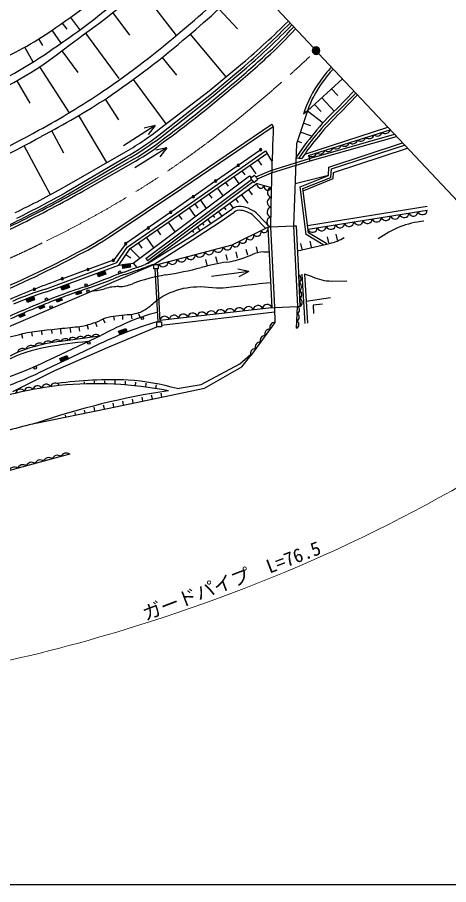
# Model space of a CAD drawing. Units: millimetres, scale not verified. Extents: x 40000 to 680000, y 20000 to 380000.
# Drawn here: x 404967 to 461977, y 205000 to 319568 of the extents above; entities that cross this region are included whole.
import ezdxf
from ezdxf.enums import TextEntityAlignment as Align

# ---------------------------------------------------------------- set-up
doc = ezdxf.new("R2010")
doc.units = ezdxf.units.MM
doc.header["$LTSCALE"] = 1000
doc.header["$PDMODE"] = 32
doc.header["$PDSIZE"] = 500
doc.linetypes.add('CHAIN', pattern=[18.5, 12, -1.5, 3.5, -1.5])
for name, color, linetype, lineweight in [('M-BGD', 7, 'Continuous', 25), ('M-BMK', 2, 'CHAIN', 13), ('M-BMK-SRVR', 3, 'Continuous', 25), ('M-STR-HTXT', 7, 'Continuous', 13), ('M-STR-STR1', 1, 'Continuous', 25), ('M-TTL-BAND', 7, 'Continuous', 25)]:
    doc.layers.add(name, color=color, linetype=linetype, lineweight=lineweight)
doc.layers.add('M-OTRS', color=6, linetype='Continuous')
doc.styles.add('ＭＳ ゴシック', font='')
doc.styles.get('ＭＳ ゴシック').set_extended_font_data('MS Gothic')

msp = doc.modelspace()

# ---------------------------------------------------------------- hatches: boundary and pattern name
at = {"layer": 'M-BGD'}
for points in [[(437281, 302080, 1), (436981, 302080, 0.41421), (437131, 301930, 0.41421)], [(434310, 300014, 1), (434010, 300014, 0.41421), (434160, 299864, 0.41421)], [(431338, 297948, 1), (431038, 297948, 0.41421), (431188, 297798, 0.41421)], [(428366, 295881, 0.41421), (428216, 296031, 0.41421), (428066, 295881, 1)], [(425395, 293815, 1), (425095, 293815, 0.41421), (425245, 293665, 0.41421)], [(422423, 291749, 1), (422123, 291749, 0.41421), (422273, 291599, 0.41421)], [(419451, 289683, 1), (419151, 289683, 0.41421), (419301, 289533, 0.41421)], [(417816, 287481, 0.41421), (417666, 287631, 0.41421), (417516, 287481, 1)], [(418848, 286902), (419838, 287048), (419910, 286553), (418921, 286408)], [(414439, 286258, 1), (414139, 286258, 0.41421), (414289, 286108, 0.41421)], [(415532, 285778), (416470, 286124), (416643, 285655), (415705, 285309)], [(410736, 284008), (411674, 284355), (411847, 283885), (410909, 283539)], [(411063, 285035, 1), (410763, 285035, 0.41421), (410913, 284885, 0.41421)], [(407379, 283654, 1), (407079, 283654, 0.41421), (407229, 283504, 0.41421)], [(412684, 283222), (413344, 283453), (413459, 283122), (412800, 282892)], [(406150, 282380), (407087, 282729), (407255, 282258), (406331, 281913)], [(410104, 282271), (410758, 282520), (410882, 282193), (410230, 281944)], [(407794, 281346), (408441, 281613), (408573, 281288), (407929, 281023)], [(405174, 280240), (405816, 280519), (405954, 280198), (405316, 279920)], [(419475, 278010), (418546, 277640), (418356, 278103), (419295, 278476)], [(411710, 274456), (410805, 274030), (410592, 274482), (411497, 274908)]]:
    msp.add_hatch(color=256, dxfattribs=at).paths.add_polyline_path(points)
at = {"layer": 'M-BMK-SRVR'}
msp.add_hatch(color=256, dxfattribs=at).paths.add_polyline_path([(444945, 315174, 0.41421), (444445, 315674, 0.41421), (443945, 315174, 0.41421), (444445, 314674, 0.41421)])

# ---------------------------------------------------------------- linework, layer by layer
at = {"layer": 'M-BGD'}
for p, q in [((425998, 317182), (421431, 323111)), ((417594, 320180), (419776, 317223)), ((434066, 318032), (431615, 320691)), ((410911, 318810), (411503, 318002)), ((411989, 319564), (413167, 317956)), ((410782, 316165), (409584, 317896)), ((413972, 317458), (418384, 311476)), ((432565, 311707), (427831, 317368)), ((408334, 315852), (407793, 316717)), ((407057, 313664), (405954, 315627)), ((410852, 315147), (412972, 312273)), ((426031, 311911), (424128, 314294)), ((411844, 306976), (407920, 313023)), ((430325, 309844), (434732, 313510)), ((430622, 309456), (435036, 313175)), ((430843, 309184), (435264, 312909)), ((404888, 311170), (406604, 308222)), ((424629, 305491), (420314, 311374)), ((423666, 303988), (430622, 309456)), ((423755, 304824), (430325, 309844)), ((446495, 310138), (447313, 309257)), ((447198, 307498), (449465, 309826)), ((447443, 307248), (449705, 309571)), ((418380, 306008), (416599, 308766)), ((423879, 303711), (430843, 309184)), ((445215, 308951), (446895, 307141)), ((447689, 306998), (449945, 309316)), ((443318, 307236), (442805, 306765)), ((443318, 307236), (445368, 305627)), ((444256, 308060), (445117, 307132)), ((416807, 300376), (413117, 306613)), ((423182, 305266), (418985, 302591)), ((423182, 305266), (421718, 304941)), ((423182, 305266), (422269, 304075)), ((426535, 297246), (438597, 305446)), ((426731, 296956), (438800, 305162)), ((438597, 305446), (438800, 305162)), ((443754, 305242), (442759, 305577)), ((442958, 301509), (453935, 305065)), ((411110, 301635), (409521, 304579)), ((443895, 303890), (442365, 304405)), ((443459, 301323), (454267, 304712)), ((443579, 300936), (454812, 304131)), ((443675, 300600), (455082, 303844)), ((409333, 296141), (405872, 302607)), ((442577, 303007), (441964, 303214)), ((411211, 297160), (419040, 301659)), ((424721, 302318), (420489, 299698)), ((424721, 302318), (423252, 302012)), ((424721, 302318), (423792, 301140)), ((426603, 294137), (437746, 301928)), ((426853, 293815), (437952, 301595)), ((437008, 301994), (434283, 300099)), ((437746, 301928), (438626, 300506)), ((443459, 301323), (443579, 300936)), ((411462, 296500), (419282, 301082)), ((411637, 296197), (419458, 300780)), ((413545, 296956), (420392, 300887)), ((413718, 296652), (420563, 300582)), ((436749, 300752), (437240, 300053)), ((441787, 301011), (442567, 300929)), ((443675, 300600), (443579, 300936)), ((434037, 299928), (431311, 298033)), ((434652, 299282), (435016, 298764)), ((435715, 300027), (436497, 298911)), ((421955, 287715), (435905, 298134)), ((433590, 298537), (434261, 297580)), ((446082, 298662), (441670, 297557)), ((417177, 291011), (426535, 297246)), ((417373, 290721), (426731, 296956)), ((422164, 287435), (436127, 297863)), ((436666, 297633), (422183, 287033)), ((431065, 297862), (428340, 295967)), ((431406, 297006), (432125, 295980)), ((432498, 297772), (432845, 297276)), ((435518, 296792), (436022, 296103)), ((428093, 295796), (425368, 293901)), ((430284, 296220), (430656, 295689)), ((434604, 296124), (435425, 295002)), ((428431, 294921), (428823, 294361)), ((429161, 295433), (429930, 294337)), ((432307, 294443), (432536, 294131)), ((433052, 294988), (433509, 294364)), ((433828, 295556), (434159, 295104)), ((443338, 292076), (459153, 294636)), ((419467, 289230), (426603, 294137)), ((419869, 289054), (426853, 293815)), ((425122, 293730), (422396, 291835)), ((426300, 293451), (426715, 292845)), ((427700, 294408), (428488, 293256)), ((430848, 293375), (431041, 293111)), ((431347, 292874), (433312, 294231)), ((431563, 293898), (431973, 293337)), ((431626, 292459), (433610, 293829)), ((436733, 293518), (438305, 291874)), ((443401, 291573), (459153, 294102)), ((424900, 292494), (425770, 291221)), ((427853, 290581), (431347, 292874)), ((428123, 290160), (431626, 292459)), ((429446, 292349), (429616, 292118)), ((430133, 292851), (430495, 292357)), ((436365, 293179), (437773, 291707)), ((422150, 291664), (419425, 289769)), ((423452, 291504), (423908, 290836)), ((428101, 291364), (428247, 291164)), ((428760, 291846), (429075, 291416)), ((422003, 290513), (422959, 289116)), ((422183, 287033), (427853, 290581)), ((423020, 286932), (428123, 290160)), ((443858, 289227), (443679, 290007)), ((446157, 289789), (445978, 290568)), ((447291, 290134), (447112, 290914)), ((419212, 289563), (417755, 287601)), ((418136, 287174), (419467, 289230)), ((418400, 286836), (419869, 289054)), ((419867, 289053), (419868, 289053)), ((419867, 289053), (419868, 289053)), ((419867, 289053), (421163, 287771)), ((420935, 289783), (421429, 289061)), ((435416, 288134), (435224, 288911)), ((436752, 288464), (436560, 289241)), ((441997, 288741), (446244, 289715)), ((442605, 288925), (442426, 289705)), ((419964, 287768), (419306, 288205)), ((419372, 288305), (419372, 288304)), ((421955, 287715), (422164, 287435)), ((430072, 286816), (429880, 287592)), ((431408, 287145), (431216, 287922)), ((432744, 287475), (432552, 288252)), ((434080, 287805), (433888, 288581)), ((434915, 287800), (435973, 288210)), ((437527, 288588), (438247, 288586)), ((402276, 278052), (423020, 286932)), ((408678, 283675), (418136, 287174)), ((408806, 283296), (418400, 286836)), ((408806, 283296), (418400, 286836)), ((417525, 287430), (414430, 286309)), ((418400, 286836), (420286, 287114)), ((418876, 287556), (418876, 287556)), ((420286, 287114), (420768, 286524)), ((414148, 286207), (411054, 285086)), ((419109, 285926), (420316, 286376)), ((419206, 285607), (420418, 286041)), ((423134, 286343), (423519, 279326)), ((423434, 286343), (423819, 279326)), ((435573, 285981), (430640, 285323)), ((435573, 285981), (434108, 286303)), ((435573, 285981), (434244, 285286)), ((442356, 281400), (442152, 285570)), ((442576, 285630), (442984, 279133)), ((442926, 285652), (443333, 279155)), ((413966, 283980), (416553, 284961)), ((414446, 283828), (416650, 284642)), ((446493, 284735), (448515, 284774)), ((443150, 282068), (446370, 282544)), ((438607, 281216), (423809, 279508)), ((438957, 281233), (439022, 279267)), ((441872, 278494), (442007, 281383)), ((416560, 279190), (416351, 279643)), ((417669, 280075), (417768, 279585)), ((418908, 279676), (418915, 280191)), ((420024, 280220), (420087, 279724)), ((420999, 280441), (421156, 279967)), ((424021, 278902), (438975, 280686)), ((411941, 278452), (411989, 277954)), ((413085, 278610), (413174, 278118)), ((414210, 278864), (414341, 278382)), ((415310, 279213), (415481, 278744)), ((439022, 279267), (435815, 274919)), ((405539, 277676), (405643, 277187)), ((406841, 277927), (406926, 277434)), ((408151, 278130), (408218, 277634)), ((409335, 274413), (416023, 277539)), ((409468, 278285), (409517, 277787)), ((410778, 277717), (410736, 278388)), ((414790, 275907), (407725, 272579)), ((434383, 273810), (435784, 275022)), ((429282, 271090), (434383, 273810)), ((416540, 271166), (416550, 271562)), ((417892, 271111), (417919, 271611)), ((413833, 271169), (413826, 271442)), ((415186, 271185), (415186, 271492)), ((419243, 271021), (419283, 271519)), ((420590, 270895), (420643, 271392)), ((421934, 270733), (422000, 271229)), ((423274, 270537), (423353, 271030)), ((426108, 270523), (429282, 271090)), ((421549, 268891), (421447, 269381)), ((422818, 269155), (422716, 269645)), ((424087, 269419), (423985, 269909)), ((416472, 267836), (416371, 268325)), ((417741, 268100), (417640, 268589)), ((419011, 268363), (418909, 268853)), ((420280, 268627), (420178, 269117)), ((411396, 266780), (411350, 267000)), ((412665, 267044), (412599, 267361)), ((413934, 267308), (413860, 267663)), ((415203, 267572), (415101, 268061))]:
    msp.add_line(p, q, dxfattribs=at)
for points in [[(447927, 311465), (443318, 307236), (441850, 302876), (441484, 292029)], [(445388, 289518), (443135, 290889), (442341, 297188), (446082, 298662), (446147, 299796), (455892, 302981)], [(445877, 289630), (443461, 291100), (442723, 296962), (446419, 298419), (446483, 299537), (456156, 302700)], [(442750, 296661), (446711, 298262), (446763, 299088), (456526, 302306)], [(436477, 298510), (438461, 299354), (443579, 300936)], [(436708, 298228), (438581, 299025), (443675, 300600)], [(420286, 287114), (435660, 298627), (435896, 298343)], [(436666, 297633), (438531, 297104), (438436, 291880)], [(423669, 286962), (433365, 289518), (438086, 291863)], [(403919, 277364), (405102, 277651), (405696, 277789), (406301, 277918), (406920, 278033), (407238, 278083), (407560, 278129), (407887, 278171), (408217, 278210), (408549, 278246), (408883, 278281), (409551, 278350), (409883, 278385), (410213, 278422), (410548, 278459), (410893, 278494), (411243, 278528), (411594, 278562), (411942, 278596), (412283, 278631), (412613, 278667), (412928, 278705), (413224, 278746), (413495, 278789), (413967, 278882), (414366, 278983), (414718, 279089), (415049, 279201), (415385, 279318), (415717, 279447), (416029, 279590), (416333, 279734), (416641, 279866), (416964, 279973), (417307, 280050), (417661, 280105), (418021, 280147), (418383, 280184), (418742, 280225), (419110, 280266), (419488, 280301), (419862, 280336), (420213, 280378), (420525, 280430), (420790, 280494), (421019, 280565), (421225, 280644), (421419, 280731), (421612, 280827), (421802, 280931), (421980, 281045), (422152, 281166), (422324, 281295), (422503, 281431), (422681, 281575), (422855, 281729), (423034, 281889), (423227, 282051), (423443, 282214), (423677, 282380), (423922, 282550), (424187, 282721), (424479, 282889), (424807, 283050), (425178, 283210), (425589, 283372), (426026, 283526), (426473, 283662), (426916, 283773), (427354, 283855), (427795, 283915), (428243, 283956), (428703, 283980), (429179, 283993), (429685, 283981), (430220, 283943), (430760, 283897), (431282, 283857), (431761, 283843), (432182, 283856), (432561, 283886), (432921, 283928), (433287, 283975), (433684, 284021), (434114, 284069), (434560, 284121), (435019, 284176), (435488, 284231), (435962, 284284), (436443, 284336), (436932, 284388), (437429, 284439), (437934, 284489), (438445, 284538)], [(445312, 281687), (444061, 281531), (444103, 280428)], [(404361, 270161), (409905, 272896), (416901, 275957), (423397, 278676)], [(407405, 265958), (416868, 267899), (429694, 270595), (434625, 273388), (435815, 274919)]]:
    msp.add_lwpolyline(points, dxfattribs=at)
for points in [[(437281, 302080, 1), (436981, 302080, 0.41421), (437131, 301930, 0.41421)], [(434310, 300014, 1), (434010, 300014, 0.41421), (434160, 299864, 0.41421)], [(431338, 297948, 1), (431038, 297948, 0.41421), (431188, 297798, 0.41421)], [(428366, 295881, 0.41421), (428216, 296031, 0.41421), (428066, 295881, 1)], [(425395, 293815, 1), (425095, 293815, 0.41421), (425245, 293665, 0.41421)], [(422423, 291749, 1), (422123, 291749, 0.41421), (422273, 291599, 0.41421)], [(419451, 289683, 1), (419151, 289683, 0.41421), (419301, 289533, 0.41421)], [(417816, 287481, 0.41421), (417666, 287631, 0.41421), (417516, 287481, 1)], [(414439, 286258, 1), (414139, 286258, 0.41421), (414289, 286108, 0.41421)], [(411063, 285035, 1), (410763, 285035, 0.41421), (410913, 284885, 0.41421)], [(407379, 283654, 1), (407079, 283654, 0.41421), (407229, 283504, 0.41421)]]:
    msp.add_lwpolyline(points, format="xyb", close=True, dxfattribs=at)
for points in [[(435799, 298264), (436220, 297751), (436746, 298182), (436325, 298695)], [(418848, 286902), (419838, 287048), (419910, 286553), (418921, 286408)], [(423020, 286932), (423582, 286932), (423582, 286343), (423020, 286343)], [(415532, 285778), (416470, 286124), (416643, 285655), (415705, 285309)], [(410736, 284008), (411674, 284355), (411847, 283885), (410909, 283539)], [(412684, 283222), (413344, 283453), (413459, 283122), (412800, 282892)], [(406150, 282380), (407087, 282729), (407255, 282258), (406331, 281913)], [(410104, 282271), (410758, 282520), (410882, 282193), (410230, 281944)], [(407794, 281346), (408441, 281613), (408573, 281288), (407929, 281023)], [(405174, 280240), (405816, 280519), (405954, 280198), (405316, 279920)], [(419475, 278010), (418546, 277640), (418356, 278103), (419295, 278476)], [(423397, 279326), (424021, 279326), (424021, 278676), (423397, 278676)], [(411710, 274456), (410805, 274030), (410592, 274482), (411497, 274908)]]:
    msp.add_lwpolyline(points, close=True, dxfattribs=at)
for centre in [(418500, 285898), (414050, 284208), (414313, 283400), (408814, 282330), (409444, 281313), (421488, 279831), (414411, 276560), (407318, 273272)]:
    msp.add_circle(centre, 168, dxfattribs=at)
for centre, radius, start, end in [((352748, 403095), 102405, 304.0248, 311.28258), ((53900, 800302), 602320, 306.02938, 307.81426), ((360788, 397527), 103456, 309.65325, 315.75362), ((360788, 397527), 104500, 309.65874, 315.72804), ((354520, 397592), 98974, 303.51828, 309.62778), ((366818, 393661), 105055, 310.27537, 314.76002), ((365822, 392661), 105397, 311.0484, 315.52201), ((365822, 392661), 105747, 311.04685, 315.5143), ((383650, 355354), 45560, 293.9464, 305.41058), ((351038, 405804), 116073, 304.20512, 310.75192), ((402668, 353512), 52415, 311.91459, 317.80691), ((402668, 353512), 52765, 311.91749, 317.77625), ((351038, 405804), 117116, 304.19983, 310.74703), ((378023, 359460), 54224, 292.00453, 305.06326), ((367146, 390712), 103838, 309.1432, 312.78816), ((367146, 390712), 104188, 309.14564, 312.78669), ((372296, 367918), 65441, 291.23928, 303.2586), ((456239, 303545), 13581, 135.88992, 145.98102), ((456239, 303545), 13231, 135.96129, 146.01862), ((455804, 303029), 13525, 143.13865, 163.96924), ((455804, 303029), 13175, 143.10088, 161.38203), ((358216, 396021), 103948, 298.47164, 303.96427), ((344027, 413650), 136266, 305.9834, 310.5944), ((344027, 413650), 136616, 305.98778, 310.59254), ((359650, 396970), 104991, 297.51025, 303.02247), ((468086, 285228), 30533, 133.16603, 141.4305), ((468086, 285228), 30183, 133.151, 141.44439), ((468086, 285228), 29833, 133.13571, 141.45861), ((396866, 339798), 44116, 300.17316, 307.55437), ((872372, 286615), 433968, 177.55062, 179.30484), ((337217, 432330), 145880, 293.37427, 298.92334), ((336528, 432137), 146924, 293.66339, 299.17288), ((396952, 339525), 44458, 300.15027, 306.93309), ((396952, 339525), 44808, 300.15112, 306.93793), ((464959, 286254), 27472, 139.03594, 147.50763), ((464959, 286254), 27122, 139.02049, 147.13945), ((464959, 286254), 26772, 139.00465, 146.76038), ((450370, 303893), 685, 231.58466, 343.2275), ((451450, 304231), 685, 231.58466, 343.2275), ((452531, 304570), 685, 231.58466, 343.2275), ((453612, 304909), 685, 231.58466, 343.2275), ((408953, 321807), 23843, 298.67043, 309.41005), ((408953, 321807), 24193, 298.67907, 309.38518), ((447127, 302876), 685, 231.58466, 343.2275), ((448208, 303215), 685, 231.58466, 343.2275), ((449289, 303554), 685, 231.58466, 343.2275), ((443885, 301860), 685, 231.58466, 343.2275), ((444965, 302198), 685, 231.58466, 343.2275), ((446046, 302537), 685, 231.58466, 343.2275), ((340018, 426247), 147418, 296.02355, 298.87747), ((333853, 437779), 161808, 296.07302, 299.50572), ((437128, 297486), 485, 162.39278, 345.96751), ((438060, 297222), 485, 162.39278, 345.96751), ((438695, 296448), 676, 104.08621, 253.83364), ((339141, 425352), 147760, 296.4229, 299.30468), ((339141, 425352), 148110, 296.42385, 299.30594), ((333853, 437779), 162158, 296.07326, 299.5061), ((438672, 295142), 676, 104.08621, 253.83364), ((434331, 292934), 1649, 82.39195, 128.15902), ((434428, 291870), 2701, 59.79871, 87.42221), ((438648, 293836), 676, 104.08621, 253.83364), ((434331, 292934), 1149, 81.33947, 128.85901), ((434428, 291870), 2201, 59.05178, 88.01643), ((434689, 291696), 2238, 41.5139, 67.10634), ((434689, 291696), 2738, 41.72448, 66.37067), ((453680, 293351), 626, 200.76603, 357.47181), ((454892, 293546), 626, 200.76603, 357.47181), ((456104, 293740), 626, 200.76603, 357.47181), ((457315, 293935), 626, 200.76603, 357.47181), ((458527, 294129), 626, 200.76603, 357.47181), ((368603, 363559), 79670, 290.52594, 297.22492), ((374527, 354059), 68732, 288.67784, 296.29095), ((438624, 292530), 676, 104.08621, 253.83364), ((446410, 292184), 626, 200.76603, 357.47181), ((447622, 292379), 626, 200.76603, 357.47181), ((448834, 292573), 626, 200.76603, 357.47181), ((450045, 292768), 626, 200.76603, 357.47181), ((451257, 292962), 626, 200.76603, 357.47181), ((452469, 293157), 626, 200.76603, 357.47181), ((459958, 280568), 12145, 96.02157, 126.8245), ((374527, 354059), 69082, 288.69015, 296.2904), ((397166, 320332), 35498, 296.56556, 304.31244), ((436657, 291185), 528, 209.44818, 23.37794), ((437602, 291654), 528, 209.44818, 23.37794), ((443987, 291795), 626, 200.76603, 357.47181), ((445199, 291990), 626, 200.76603, 357.47181), ((397166, 320332), 35848, 296.5726, 304.30931), ((433824, 289778), 528, 209.44818, 23.37794), ((434769, 290247), 528, 209.44818, 23.37794), ((435713, 290716), 528, 209.44818, 23.37794), ((444920, 295706), 6136, 282.45723, 301.81375), ((430298, 288857), 643, 207.6007, 1.94041), ((431510, 289177), 643, 207.6007, 1.94041), ((432722, 289496), 643, 207.6007, 1.94041), ((347745, 411361), 139064, 292.58067, 298.00498), ((347745, 411361), 139414, 292.5812, 298.00318), ((425451, 287579), 643, 207.6007, 1.94041), ((426663, 287899), 643, 207.6007, 1.94041), ((427874, 288218), 643, 207.6007, 1.94041), ((429086, 288538), 643, 207.6007, 1.94041), ((431088, 298364), 11236, 278.03246, 289.91098), ((437656, 284672), 3918, 91.88063, 115.44168), ((411835, 313036), 27976, 287.64705, 291.13087), ((411835, 313036), 28326, 287.63945, 291.12556), ((424653, 279547), 7882, 108.2606, 110.28377), ((424863, 279628), 7532, 104.16225, 111.98121), ((424239, 287259), 643, 207.6007, 1.94041), ((416719, 335176), 50249, 278.98441, 284.46819), ((437275, 257138), 30452, 98.71947, 105.23279), ((412592, 296342), 12050, 289.18858, 294.2711), ((425989, 264599), 22409, 107.87806, 112.13408), ((426195, 264684), 22059, 108.47008, 112.66584), ((428320, 262635), 23214, 99.30593, 110.54814), ((441874, 285034), 604, 303.01603, 62.58494), ((437572, 268499), 17969, 69.13034, 72.66699), ((446623, 291329), 6596, 246.31697, 268.8682), ((451097, 172258), 119722, 109.68377, 111.423), ((412764, 296418), 12400, 288.2596, 293.42469), ((418274, 288929), 4937, 271.48198, 292.61208), ((441925, 283991), 604, 303.01603, 62.58494), ((451097, 172258), 119722, 111.56657, 113.30579), ((421300, 243190), 42407, 107.31631, 113.60987), ((419457, 248130), 36744, 106.85021, 114.0581), ((421300, 243190), 42007, 107.30229, 113.60603), ((443026, 196740), 91998, 110.16281, 113.37657), ((426431, 241977), 43813, 106.52937, 110.18148), ((450864, 174985), 114774, 108.49983, 110.01074), ((426931, 242165), 43463, 108.49576, 108.54635), ((414051, 292712), 9325, 274.65933, 285.71666), ((418226, 278679), 5318, 88.10549, 108.05977), ((441976, 282949), 604, 303.01603, 62.58494), ((443026, 196740), 91648, 111.60668, 113.17201), ((447999, 183890), 105426, 110.20387, 111.54767), ((442027, 281906), 604, 303.01603, 62.58494), ((423166, 239385), 44993, 111.70894, 120.44717), ((428053, 228514), 56560, 111.89291, 115.11812), ((430607, 280156), 635, 18.87906, 174.29488), ((431840, 280299), 635, 18.87906, 174.29488), ((433073, 280441), 635, 18.87906, 174.29488), ((434307, 280584), 635, 18.87906, 174.29488), ((435540, 280726), 635, 18.87906, 174.29488), ((436773, 280868), 635, 18.87906, 174.29488), ((438006, 281011), 635, 18.87906, 174.29488), ((441747, 280912), 537, 293.53449, 61.12113), ((428432, 259452), 21709, 103.26755, 114.70378), ((424441, 279444), 635, 18.87906, 174.29488), ((425675, 279587), 635, 18.87906, 174.29488), ((426908, 279729), 635, 18.87906, 174.29488), ((428141, 279872), 635, 18.87906, 174.29488), ((429374, 280014), 635, 18.87906, 174.29488), ((441702, 279949), 537, 293.53449, 61.12113), ((436459, 233900), 47266, 106.04247, 117.28676), ((438177, 236575), 46571, 113.83218, 118.40444), ((438972, 278633), 636, 85.50807, 201.67957), ((441657, 278986), 537, 293.53449, 61.12113), ((444715, 48665), 230601, 97.19474, 98.47923), ((412289, 276677), 595, 37.74448, 158.44328), ((413311, 276820), 595, 37.48759, 158.18639), ((414335, 276959), 595, 37.23069, 157.92949), ((415359, 277093), 595, 36.97379, 157.67259), ((437689, 276893), 636, 85.50807, 201.67957), ((438331, 277763), 636, 85.50807, 201.67957), ((412545, 257619), 19214, 95.47398, 120.33163), ((406770, 275496), 728, 53.00753, 162.79808), ((407889, 275819), 728, 49.45644, 159.24699), ((409025, 276073), 728, 45.90534, 155.6959), ((417827, 231639), 45231, 94.47695, 101.34801), ((410175, 276255), 728, 42.35425, 152.14481), ((411267, 276529), 595, 38.00138, 158.70018), ((437048, 276024), 636, 85.50807, 201.67957), ((411845, 257793), 18425, 99.11123, 117.14914), ((405674, 275104), 728, 56.55862, 166.34917), ((436407, 275154), 636, 85.50807, 201.67957), ((383083, 327938), 59616, 286.80091, 296.12639), ((382263, 327485), 60523, 287.10635, 294.87936), ((417695, 212156), 59531, 88.16829, 97.21765), ((417191, 238574), 33170, 74.40547, 85.83885), ((417379, 216328), 55046, 97.1686, 108.14704), ((405366, 269815), 627, 33.60425, 171.71139), ((406508, 270058), 627, 32.38442, 170.49156), ((407654, 270278), 627, 31.1646, 169.27173), ((408805, 270472), 627, 29.94477, 168.05191), ((409959, 270643), 627, 28.72494, 166.83208), ((415316, 221170), 50006, 78.90797, 95.51539), ((439793, 171608), 99747, 98.56608, 108.9105), ((443635, 120721), 149688, 104.00682, 106.80159), ((481912, -12586), 283226, 104.31441, 110.81503), ((409120, 260672), 739, 51.31151, 158.52113), ((410269, 260976), 739, 51.07075, 158.28036), ((411419, 261274), 739, 50.82998, 158.0396), ((404538, 259410), 739, 52.27457, 159.48418), ((405682, 259733), 739, 52.0338, 159.24342), ((406827, 260051), 739, 51.79304, 159.00265), ((407973, 260364), 739, 51.55227, 158.76189)]:
    msp.add_arc(centre, radius, start, end, dxfattribs=at)
at = {"layer": 'M-BMK'}
for centre, radius, start, end in [((333145, 431954), 161324, 307.17501, 313.44598), ((352600, 406216), 129059, 295.82443, 307.19744), ((350859, 406011), 129645, 282.79765, 296.55645)]:
    msp.add_arc(centre, radius, start, end, dxfattribs=at)
at = {"layer": 'M-BMK-SRVR'}
for p, q in [((423472, 337513), (444103, 315538)), ((444787, 314809), (465657, 292581))]:
    msp.add_line(p, q, dxfattribs=at)
msp.add_lwpolyline([(444945, 315174, 0.41421), (444445, 315674, 0.41421), (443945, 315174, 0.41421), (444445, 314674, 0.41421)], format="xyb", close=True, dxfattribs=at)
at = {"layer": 'M-OTRS'}
msp.add_point((444445, 315174), dxfattribs=at)
at = {"layer": 'M-STR-HTXT'}
for centre, radius, start, end in [((358084, 442899), 213129, 287.05827, 303.38863), ((360447, 429060), 199214, 275.50631, 287.57624)]:
    msp.add_arc(centre, radius, start, end, dxfattribs=at)
at = {"layer": 'M-STR-STR1'}
for p, q in [((438086, 291863), (438436, 291880)), ((438086, 291863), (438607, 281216)), ((438436, 291880), (441486, 292030)), ((438436, 291880), (438957, 281233)), ((441486, 292030), (441835, 292047)), ((441486, 292030), (442007, 281383)), ((441835, 292047), (442356, 281400)), ((438607, 281216), (438957, 281233)), ((438957, 281233), (442007, 281383)), ((442007, 281383), (442356, 281400))]:
    msp.add_line(p, q, dxfattribs=at)
at = {"layer": 'M-TTL-BAND'}
msp.add_line((40000, 205000), (579000, 205000), dxfattribs=at)

# ---------------------------------------------------------------- texts
at = {"layer": 'M-STR-HTXT', "style": 'ＭＳ ゴシック'}
msp.add_text('ガードパイプ\u3000L=76.5', height=1833, rotation=20.823, dxfattribs=at).set_placement((433803, 243781), align=Align.BOTTOM_CENTER)

doc.saveas('drawing.dxf')
